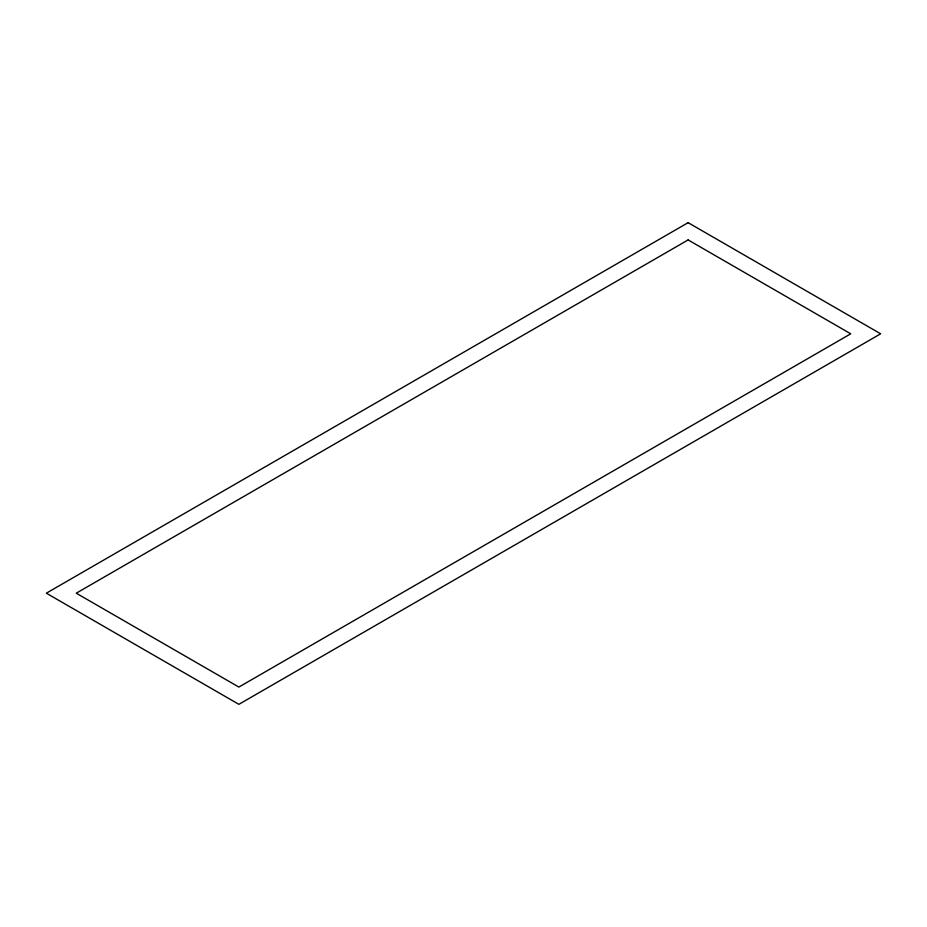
<?xml version="1.0" encoding="UTF-8"?>
<svg xmlns="http://www.w3.org/2000/svg" width="927" height="927" viewBox="0 0 927 927"><rect width="100%" height="100%" fill="white"/><g stroke="black" fill="none" stroke-linecap="round" stroke-linejoin="round"><path stroke-width="1.39" d="M688.124 222.665L46.35 593.187L238.876 704.335L880.65 333.813L688.124 222.665M688.124 239.931L76.257 593.187L238.876 687.069L850.743 333.813L688.124 239.931"/></g></svg>
